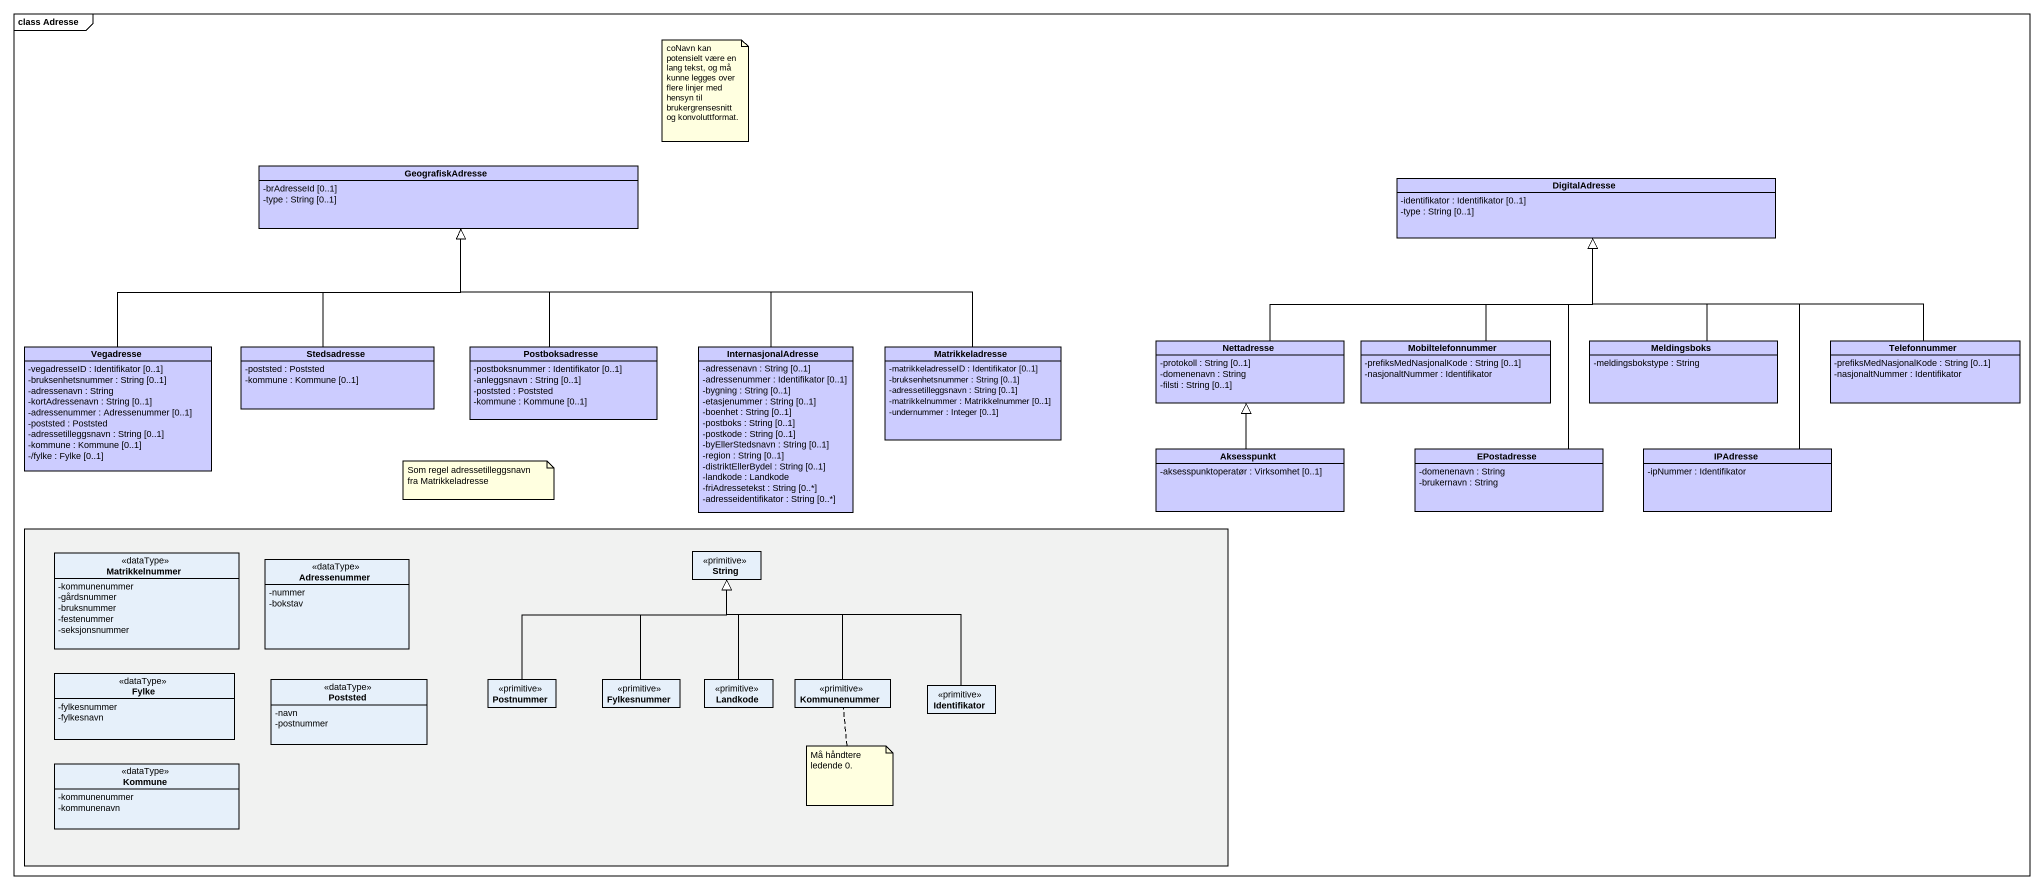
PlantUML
@startuml
mainframe class Adresse
hide circle
hide empty members
skinparam classAttributeIconSize 0
class GeografiskAdresse #CCCCFF {
  -brAdresseId [0..1]
  -type : String [0..1]
}
class DigitalAdresse #CCCCFF {
  -identifikator : Identifikator [0..1]
  -type : String [0..1]
}
class Vegadresse #CCCCFF {
  -vegadresseID : Identifikator [0..1]
  -bruksenhetsnummer : String [0..1]
  -adressenavn : String
  -kortAdressenavn : String [0..1]
  -adressenummer : Adressenummer [0..1]
  -poststed : Poststed
  -adressetilleggsnavn : String [0..1]
  -kommune : Kommune [0..1]
  -/fylke : Fylke [0..1]
}
class Stedsadresse #CCCCFF {
  -poststed : Poststed
  -kommune : Kommune [0..1]
}
class Postboksadresse #CCCCFF {
  -postboksnummer : Identifikator [0..1]
  -anleggsnavn : String [0..1]
  -poststed : Poststed
  -kommune : Kommune [0..1]
}
class InternasjonalAdresse #CCCCFF {
  -adressenavn : String [0..1]
  -adressenummer : Identifikator [0..1]
  -bygning : String [0..1]
  -etasjenummer : String [0..1]
  -boenhet : String [0..1]
  -postboks : String [0..1]
  -postkode : String [0..1]
  -byEllerStedsnavn : String [0..1]
  -region : String [0..1]
  -distriktEllerBydel : String [0..1]
  -landkode : Landkode
  -friAdressetekst : String [0..*]
  -adresseidentifikator : String [0..*]
}
class Matrikkeladresse #CCCCFF {
  -matrikkeladresseID : Identifikator [0..1]
  -bruksenhetsnummer : String [0..1]
  -adressetilleggsnavn : String [0..1]
  -matrikkelnummer : Matrikkelnummer [0..1]
  -undernummer : Integer [0..1]
}
class Nettadresse #CCCCFF {
  -protokoll : String [0..1]
  -domenenavn : String
  -filsti : String [0..1]
}
class Mobiltelefonnummer #CCCCFF {
  -prefiksMedNasjonalKode : String [0..1]
  -nasjonaltNummer : Identifikator
}
class Meldingsboks #CCCCFF {
  -meldingsbokstype : String
}
class Telefonnummer #CCCCFF {
  -prefiksMedNasjonalKode : String [0..1]
  -nasjonaltNummer : Identifikator
}
class Aksesspunkt #CCCCFF {
  -aksesspunktoperatør : Virksomhet [0..1]
}
class EPostadresse #CCCCFF {
  -domenenavn : String
  -brukernavn : String
}
class IPAdresse #CCCCFF {
  -ipNummer : Identifikator
}
rectangle " " as rectangle1 #F1F2F1 {
  class Matrikkelnummer <<dataType>> {
    -kommunenummer
    -gårdsnummer
    -bruksnummer
    -festenummer
    -seksjonsnummer
  }
  class Adressenummer <<dataType>> {
    -nummer
    -bokstav
  }
  class String <<primitive>>
  class Fylke <<dataType>> {
    -fylkesnummer
    -fylkesnavn
  }
  class Poststed <<dataType>> {
    -navn
    -postnummer
  }
  class Postnummer <<primitive>>
  class Fylkesnummer <<primitive>>
  class Landkode <<primitive>>
  class Kommunenummer <<primitive>>
  class Identifikator <<primitive>>
  class Kommune <<dataType>> {
    -kommunenummer
    -kommunenavn
  }
}
Vegadresse -up-|> GeografiskAdresse
Stedsadresse -up-|> GeografiskAdresse
Postboksadresse -up-|> GeografiskAdresse
InternasjonalAdresse -up-|> GeografiskAdresse
Matrikkeladresse -left-|> GeografiskAdresse
Nettadresse -right-|> DigitalAdresse
Mobiltelefonnummer -up-|> DigitalAdresse
Meldingsboks -up-|> DigitalAdresse
Telefonnummer -left-|> DigitalAdresse
Aksesspunkt -up-|> Nettadresse
EPostadresse -up-|> DigitalAdresse
IPAdresse -up-|> DigitalAdresse
Postnummer -up-|> String
Fylkesnummer -up-|> String
Landkode -up-|> String
Kommunenummer -up-|> String
Identifikator -left-|> String
note as N1
  coNavn kan potensielt være en lang tekst, og må kunne legges over flere linjer med hensyn til brukergrensesnitt og konvoluttformat.
end note
note as N2
  Som regel adressetilleggsnavn fra Matrikkeladresse
end note
note bottom of Kommunenummer : Må håndtere ledende 0.
@enduml
